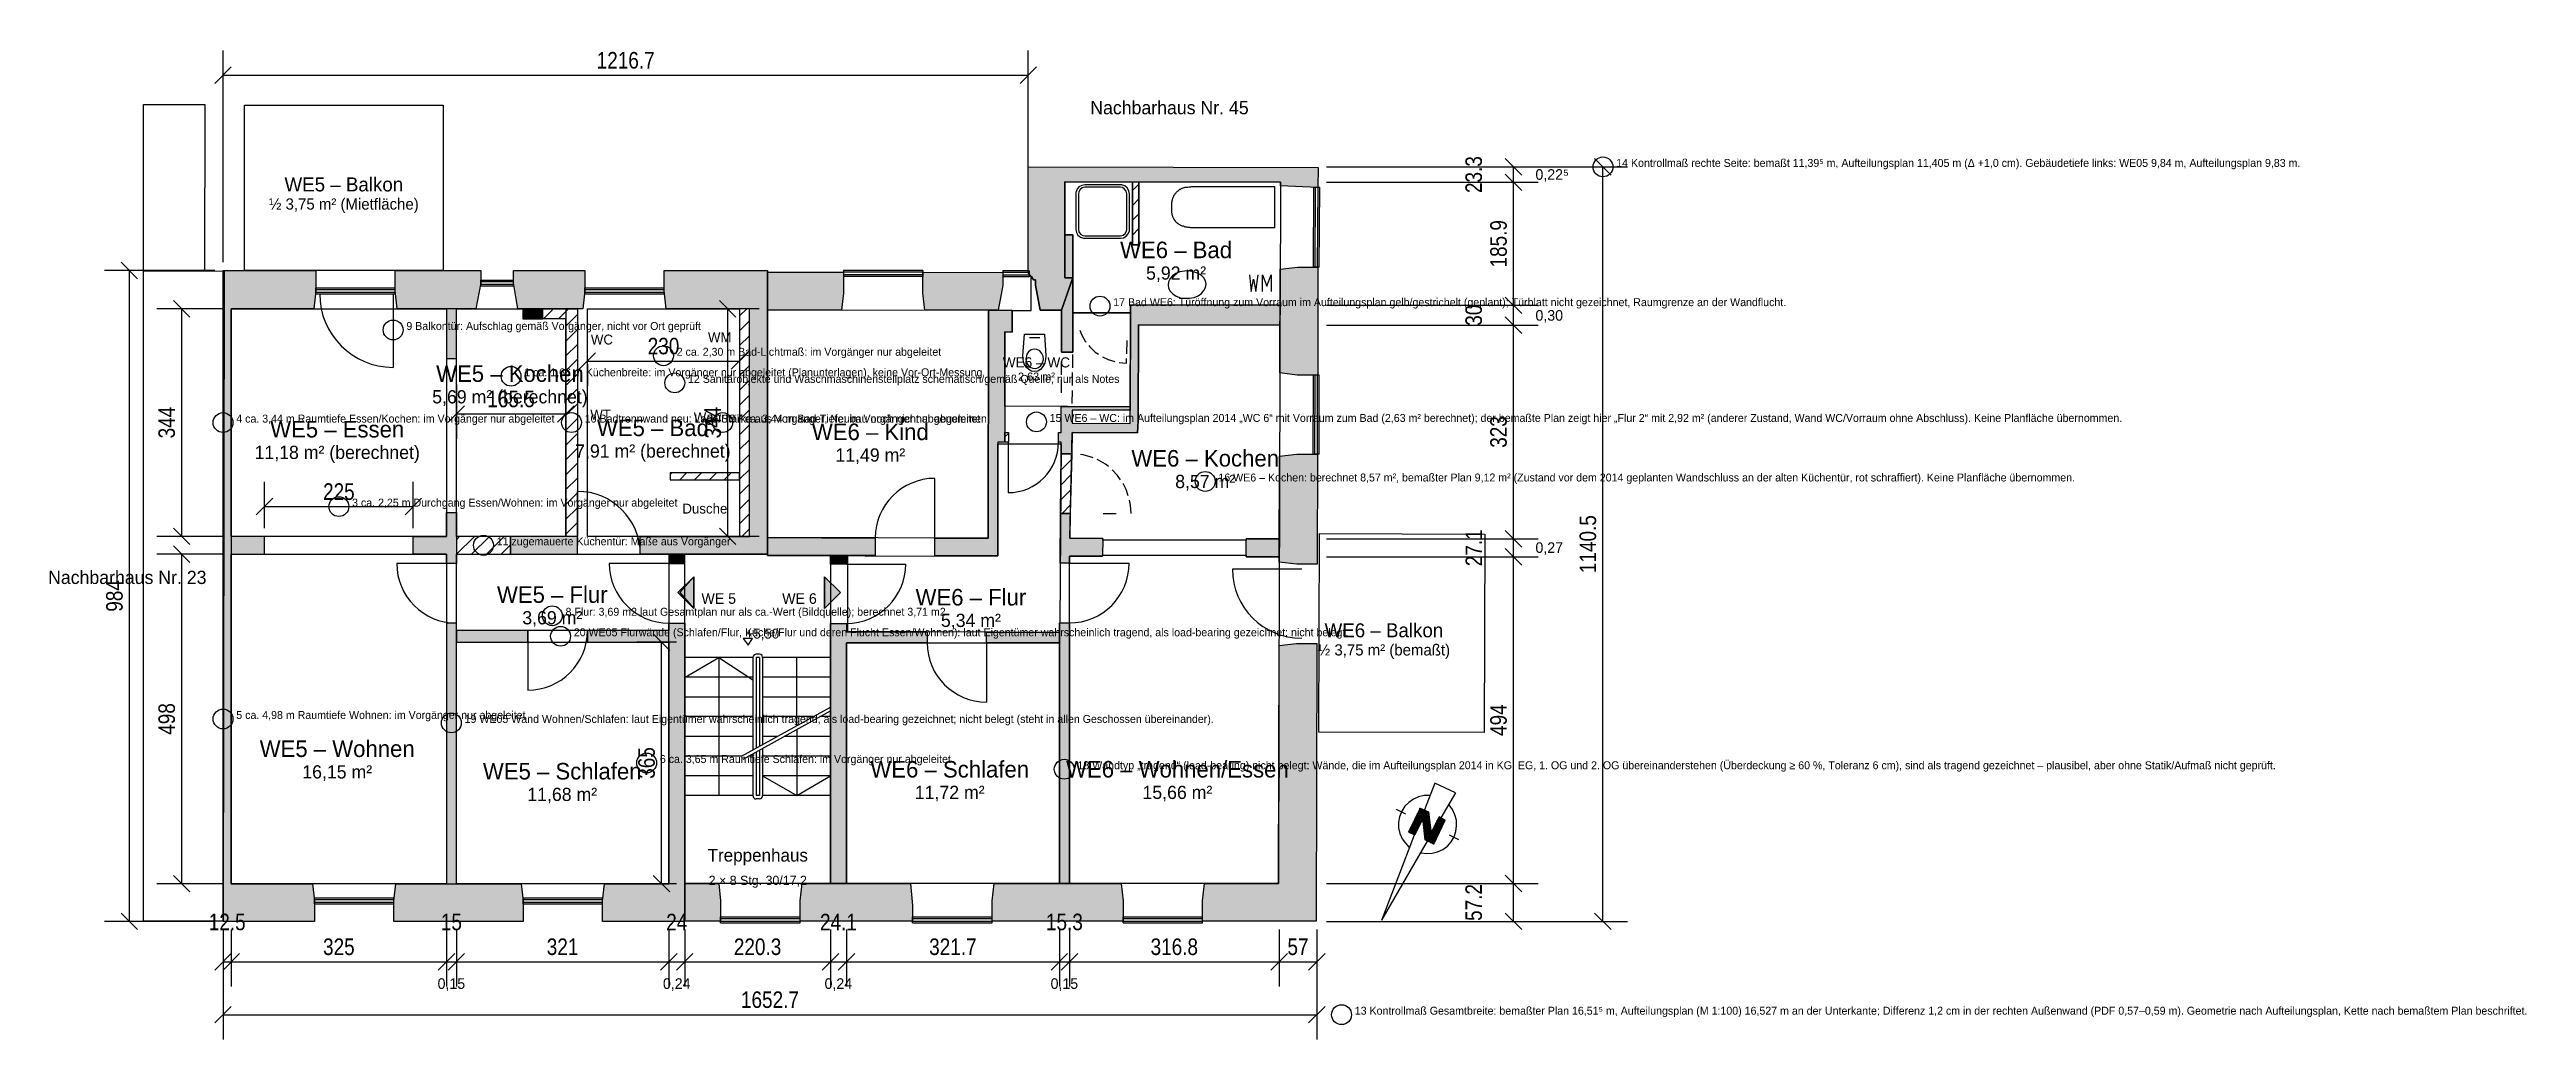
# Model space of a CAD drawing. Header units: metres. Extents: x -2.6 to 34.8, y -1.8 to 13.2.
import ezdxf
from ezdxf.enums import TextEntityAlignment as Align

# ---------------------------------------------------------------- set-up
doc = ezdxf.new("R2010")
doc.units = ezdxf.units.M
for name, color, linetype in [('A_BEMASSUNG', 5, 'Continuous'), ('A_OEFFNUNG', 1, 'Continuous'), ('A_RAUM', 3, 'Continuous'), ('A_SYMBOL', 2, 'Continuous'), ('A_TEXT', 7, 'Continuous'), ('A_TREPPE', 2, 'Continuous'), ('A_UNGEPRUEFT', 6, 'Continuous'), ('A_WAND', 8, 'Continuous'), ('A_WAND_NEU', 4, 'Continuous'), ('A_WAND_TRAGEND', 7, 'Continuous')]:
    doc.layers.add(name, color=color, linetype=linetype)
doc.styles.add('OpenSansCondensed-Light', font='OpenSansCondensed-Light.ttf')
doc.dimstyles.new('EZ_M_100_H25_CM', dxfattribs={"dimtxt": 0.25, "dimasz": 0.25, "dimexe": 0.375, "dimexo": 0.125, "dimgap": 0.1, "dimtad": 1, "dimlfac": 100, "dimzin": 12, "dimdsep": 46, "dimtxsty": 'OpenSansCondensed-Light', "dimtsz": 0.125, "dimcen": 2.5, "dimazin": 3, "dimtfac": 0.5, "dimtmove": 2, "dimatfit": 3})

msp = doc.modelspace()

# ---------------------------------------------------------------- hatches: boundary and pattern name
at = {"layer": 'A_TREPPE'}
for points in [[(7.112, 4.729), (7.112, 5.207), (6.871, 4.97)], [(7.112, 4.729), (7.112, 5.207), (6.9, 4.97)], [(9.089, 4.729), (9.089, 5.207), (9.33, 4.97)], [(9.089, 4.729), (9.089, 5.207), (9.33, 4.97)]]:
    msp.add_hatch(color=7, dxfattribs=at).paths.add_polyline_path(points)
at = {"layer": 'A_WAND'}
for points in [[(12.721, 9.728), (12.721, 10.38), (12.84, 10.38), (12.84, 9.728)], [(12.67, 9.237), (12.836, 9.716), (12.84, 9.715), (12.84, 8.602), (12.67, 8.602)], [(3.525, 8.51), (3.525, 9.26), (3.375, 9.26), (3.375, 8.51)], [(4.53, 9.11), (4.83, 9.11), (4.83, 9.26), (4.53, 9.26)], [(10.753, 5.524), (10.753, 5.795), (11.561, 5.791), (11.566, 9.237), (11.925, 9.237), (11.925, 8.907), (11.815, 8.911), (11.815, 7.243), (11.705, 7.243), (11.709, 5.524)], [(13.707, 7.527), (13.712, 9.318), (15.971, 9.313), (15.97, 9.013), (13.83, 9.017), (13.826, 7.565), (13.818, 7.387), (12.831, 7.391), (12.823, 7.07), (12.662, 7.07), (12.666, 7.243), (12.624, 7.243), (12.624, 7.391), (12.666, 7.391), (12.666, 7.781), (13.707, 7.777), (13.707, 7.726), (12.831, 7.73), (12.831, 7.531)]]:
    msp.add_hatch(color=8, dxfattribs=at).paths.add_polyline_path(points)
at = {"layer": 'A_WAND_NEU'}
h = msp.add_hatch(dxfattribs=at)
h.set_pattern_fill('ANSI31', scale=0.05)
h.paths.add_polyline_path([(13.839, 11.18), (13.839, 10.228), (13.741, 10.228), (13.741, 11.18)])
h = msp.add_hatch(dxfattribs=at)
h.set_pattern_fill('ANSI31', scale=0.05)
h.paths.add_polyline_path([(4.83, 9.26), (5.355, 9.26), (5.355, 5.82), (5.18, 5.82), (5.18, 9.11), (4.83, 9.11)])
h = msp.add_hatch(dxfattribs=at)
h.set_pattern_fill('ANSI31', scale=0.05)
h.paths.add_polyline_path([(7.955, 5.82), (7.955, 9.26), (7.805, 9.26), (7.805, 5.82)])
h = msp.add_hatch(dxfattribs=at)
h.set_pattern_fill('ANSI31', scale=0.05)
h.paths.add_polyline_path([(11.866, 7.391), (11.866, 7.243), (11.815, 7.243), (11.815, 7.391)])
h = msp.add_hatch(dxfattribs=at)
h.set_pattern_fill('ANSI31', scale=0.05)
h.paths.add_polyline_path([(6.755, 6.6755), (7.805, 6.6755), (7.805, 6.7805), (6.755, 6.7805)])
h = msp.add_hatch(dxfattribs=at)
h.set_pattern_fill('ANSI31', scale=0.05)
h.paths.add_polyline_path([(12.662, 7.07), (12.823, 7.07), (12.802, 6.168), (12.653, 6.168)])
h = msp.add_hatch(dxfattribs=at)
h.set_pattern_fill('ANSI31', scale=0.05)
h.paths.add_polyline_path([(3.525, 5.55), (4.345, 5.55), (4.345, 5.82), (3.525, 5.82)])
at = {"layer": 'A_WAND_TRAGEND'}
for points in [[(12.277, 9.618), (12.277, 9.699), (12.247, 9.699), (12.167, 9.809), (12.167, 11.405), (16.548, 11.396), (16.544, 11.091), (15.977, 11.121), (15.977, 11.172), (12.721, 11.18), (12.721, 9.728), (12.84, 9.728), (12.67, 9.237), (12.344, 9.237)], [(0, 9.84), (1.4, 9.84), (1.4, 9.53), (1.37, 9.26), (0.125, 9.26), (0.125, 0.57), (1.35, 0.57), (1.38, 0.31), (1.38, 0), (0, 0)], [(2.6, 9.84), (3.895, 9.84), (3.895, 9.65), (3.82, 9.26), (2.63, 9.26), (2.6, 9.53)], [(4.39, 9.84), (5.465, 9.84), (5.465, 9.53), (5.435, 9.26), (4.455, 9.26), (4.39, 9.65)], [(6.665, 9.84), (8.225, 9.84), (8.225, 5.55), (6.305, 5.55), (6.305, 5.82), (7.955, 5.82), (7.955, 9.26), (6.695, 9.26), (6.665, 9.53)], [(9.343, 9.241), (8.225, 9.246), (8.225, 9.815), (9.373, 9.813), (9.373, 9.495)], [(10.575, 9.813), (11.781, 9.809), (11.781, 9.618), (11.714, 9.237), (10.604, 9.237), (10.575, 9.495)], [(15.972, 9.859), (16.235, 9.889), (16.544, 9.889), (16.54, 8.259), (16.231, 8.259), (15.968, 8.293)], [(16.226, 7.061), (16.535, 7.061), (16.531, 5.402), (16.222, 5.402), (15.96, 5.431), (15.964, 7.032)], [(2.875, 5.82), (3.375, 5.82), (3.375, 6.18), (3.525, 6.18), (3.525, 5.41), (3.375, 5.41), (3.375, 5.55), (2.875, 5.55)], [(12.789, 5.414), (12.649, 5.414), (12.653, 6.168), (12.802, 6.168), (12.797, 5.791), (13.293, 5.787), (13.288, 5.52), (12.789, 5.52)], [(0.125, 5.55), (0.625, 5.55), (0.625, 5.82), (0.125, 5.82)], [(4.345, 5.55), (5.355, 5.55), (5.355, 5.82), (4.345, 5.82)], [(9.855, 5.795), (9.855, 5.529), (8.225, 5.533), (8.225, 5.801)], [(15.46, 5.783), (15.961, 5.783), (15.96, 5.512), (15.46, 5.512)], [(6.735, 5.41), (6.975, 5.41), (6.975, 5.55), (6.735, 5.55)], [(9.419, 5.402), (9.178, 5.402), (9.178, 5.529), (9.419, 5.529)], [(3.525, 0.57), (3.525, 4.51), (3.375, 4.51), (3.375, 0.57)], [(5.765, 0.57), (6.735, 0.57), (6.735, 4.51), (6.975, 4.51), (6.975, 0), (5.735, 0), (5.735, 0.31)], [(9.419, 4.377), (10.638, 4.377), (10.638, 4.212), (9.419, 4.212), (9.419, 0.572), (9.178, 0.572), (9.178, 4.504), (9.419, 4.504)], [(12.789, 0.572), (12.641, 0.572), (12.636, 4.513), (12.789, 4.513)], [(3.525, 4.2205), (4.605, 4.2205), (4.605, 4.3955), (3.525, 4.3955)], [(5.505, 4.2205), (6.735, 4.2205), (6.735, 4.3955), (5.505, 4.3955)], [(12.636, 4.212), (11.536, 4.212), (11.536, 4.373), (12.636, 4.369)], [(15.947, 0.572), (15.96, 4.17), (16.218, 4.199), (16.527, 4.199), (16.518, 0.004), (14.8, 0.004), (14.8, 0.313), (14.829, 0.572)], [(2.61, 0.57), (4.505, 0.57), (4.535, 0.31), (4.535, 0), (2.58, 0), (2.58, 0.31)], [(7.489, 0.572), (7.518, 0.313), (7.518, 0.004), (6.975, 0.004), (6.975, 0.572)], [(8.75, 0.572), (10.389, 0.572), (10.418, 0.241), (10.418, 0.004), (8.721, 0.004), (8.721, 0.313)], [(11.65, 0.572), (13.568, 0.572), (13.598, 0.313), (13.598, 0.004), (11.62, 0.004), (11.62, 0.313)]]:
    msp.add_hatch(color=7, dxfattribs=at).paths.add_polyline_path(points)

# ---------------------------------------------------------------- linework, layer by layer
at = {"layer": 'A_OEFFNUNG'}
for p, q in [((16.474, 9.88922), (16.48, 11.09221)), ((16.57, 11.09176), (16.48, 11.09221)), ((16.499, 9.8891), (16.505, 11.09208)), ((16.539, 9.8889), (16.545, 11.09189)), ((16.564, 9.88878), (16.57, 11.09176)), ((9.37304, 9.838), (9.37296, 9.748)), ((10.57496, 9.747), (9.37296, 9.748)), ((10.57498, 9.772), (9.37298, 9.773)), ((10.57502, 9.812), (9.37302, 9.813)), ((10.57504, 9.837), (9.37304, 9.838)), ((10.57504, 9.837), (10.57496, 9.747)), ((12.181, 9.835), (11.782, 9.835)), ((11.782, 9.835), (11.782, 9.745)), ((12.181, 9.81), (11.782, 9.81)), ((12.181, 9.77), (11.782, 9.77)), ((12.181, 9.745), (11.782, 9.745)), ((12.181, 9.835), (12.181, 9.745)), ((16.564, 9.88878), (16.474, 9.88922)), ((1.4, 9.575), (2.6, 9.575)), ((1.4, 9.485), (1.4, 9.575)), ((1.4, 9.55), (2.6, 9.55)), ((1.4, 9.51), (2.6, 9.51)), ((1.4, 9.485), (2.6, 9.485)), ((2.57, 9.485), (2.57, 8.375)), ((2.6, 9.485), (2.6, 9.575)), ((3.895, 9.695), (4.39, 9.695)), ((3.895, 9.605), (3.895, 9.695)), ((3.895, 9.67), (4.39, 9.67)), ((3.895, 9.63), (4.39, 9.63)), ((3.895, 9.605), (4.39, 9.605)), ((4.39, 9.605), (4.39, 9.695)), ((5.465, 9.575), (6.665, 9.575)), ((5.465, 9.485), (5.465, 9.575)), ((5.465, 9.55), (6.665, 9.55)), ((5.465, 9.51), (6.665, 9.51)), ((5.465, 9.485), (6.665, 9.485)), ((6.665, 9.485), (6.665, 9.575)), ((16.471, 7.06111), (16.474, 8.25911)), ((16.564, 8.25888), (16.474, 8.25911)), ((16.496, 7.06105), (16.499, 8.25905)), ((16.536, 7.06095), (16.539, 8.25895)), ((16.561, 7.06089), (16.564, 8.25888)), ((11.862, 7.243), (11.862, 6.481)), ((16.561, 7.06089), (16.471, 7.06111)), ((5.355, 5.55), (5.355, 6.5)), ((10.757, 5.795), (10.757, 6.697)), ((3.525, 5.41), (2.625, 5.41)), ((6.735, 5.41), (5.835, 5.41)), ((9.419, 5.402), (10.316, 5.402)), ((12.789, 5.414), (13.691, 5.414)), ((16.298, 5.325), (15.252, 5.325)), ((4.605, 4.395), (4.605, 3.495)), ((11.536, 4.212), (11.536, 3.315)), ((1.38, 0.355), (2.58, 0.355)), ((1.38, 0.265), (1.38, 0.355)), ((1.38, 0.33), (2.58, 0.33)), ((1.38, 0.29), (2.58, 0.29)), ((1.38, 0.265), (2.58, 0.265)), ((2.58, 0.265), (2.58, 0.355)), ((4.535, 0.355), (5.735, 0.355)), ((4.535, 0.265), (4.535, 0.355)), ((4.535, 0.33), (5.735, 0.33)), ((4.535, 0.29), (5.735, 0.29)), ((4.535, 0.265), (5.735, 0.265)), ((5.735, 0.265), (5.735, 0.355)), ((7.518, 0.068), (8.72, 0.068)), ((7.518, -0.022), (7.518, 0.068)), ((7.518, 0.043), (8.72, 0.043)), ((7.518, 0.003), (8.72, 0.003)), ((8.72, -0.022), (8.72, 0.068)), ((10.418, 0.068), (11.62, 0.068)), ((10.418, -0.022), (10.418, 0.068)), ((10.418, 0.043), (11.62, 0.043)), ((10.418, 0.003), (11.62, 0.003)), ((11.62, -0.022), (11.62, 0.068)), ((13.598, 0.068), (14.8, 0.068)), ((13.598, -0.022), (13.598, 0.068)), ((13.598, 0.043), (14.8, 0.043)), ((13.598, 0.003), (14.8, 0.003)), ((14.8, -0.022), (14.8, 0.068)), ((7.518, -0.022), (8.72, -0.022)), ((10.418, -0.022), (11.62, -0.022)), ((13.598, -0.022), (14.8, -0.022))]:
    msp.add_line(p, q, dxfattribs=at)
for centre, radius, start, end in [((2.57, 9.485), 1.11, 180, -90), ((11.862, 7.243), 0.762, -90, 0), ((5.355, 5.55), 0.95, 0, 90), ((10.757, 5.795), 0.902, 90, 180), ((3.525, 5.41), 0.9, 180, -90), ((6.735, 5.41), 0.9, 180, -90), ((9.419, 5.402), 0.897, -90, 0), ((12.789, 5.414), 0.902, -90, 0), ((16.298, 5.325), 1.046, 180, -90), ((4.605, 4.395), 0.9, -90, 0), ((11.536, 4.212), 0.897, 180, -90)]:
    msp.add_arc(centre, radius, start, end, dxfattribs=at)
at = {"layer": 'A_RAUM'}
for points in [[(0.325, 12.34), (3.325, 12.34), (3.325, 9.84), (0.325, 9.84)], [(12.84, 9.715), (12.836, 9.716), (12.84, 9.728), (12.84, 10.38), (12.721, 10.38), (12.721, 11.18), (13.741, 11.178), (13.741, 10.228), (13.839, 10.228), (13.839, 11.177), (15.977, 11.172), (15.971, 9.313), (13.712, 9.318), (13.712, 9.2), (12.84, 9.2)], [(12.344, 9.237), (12.67, 9.237), (12.67, 8.602), (12.84, 8.602), (12.84, 9.2), (13.712, 9.2), (13.708, 7.777), (11.815, 7.786), (11.815, 8.911), (11.925, 8.907), (11.925, 9.235), (12.208, 9.235), (12.209, 9.751), (12.247, 9.699), (12.277, 9.699), (12.277, 9.618)], [(0.125, 9.26), (3.375, 9.26), (3.375, 5.82), (0.125, 5.82)], [(3.525, 9.26), (5.18, 9.26), (5.18, 5.82), (3.525, 5.82)], [(5.505, 9.26), (7.805, 9.26), (7.805, 5.82), (5.505, 5.82)], [(8.225, 9.246), (11.566, 9.237), (11.561, 5.791), (8.225, 5.801)], [(12.797, 5.791), (12.831, 7.391), (13.818, 7.387), (13.826, 7.565), (13.83, 9.017), (15.97, 9.013), (15.961, 5.783), (15.46, 5.783), (15.46, 5.765), (13.292, 5.765), (13.293, 5.787)], [(10.636, 4.378), (9.441, 4.377), (9.441, 5.53), (9.703, 5.529), (9.703, 5.522), (11.709, 5.524), (11.705, 7.221), (12.666, 7.221), (12.642, 4.513), (12.636, 4.513), (12.637, 4.369)], [(19.063, 5.855), (19.054, 2.853), (16.557, 2.86), (16.565, 5.862)], [(0.125, 5.55), (3.375, 5.55), (3.375, 0.57), (0.125, 0.57)], [(3.525, 5.55), (6.735, 5.55), (6.735, 4.395), (3.525, 4.395)], [(6.975, 0.572), (6.975, 5.55), (8.225, 5.55), (8.225, 5.533), (9.176, 5.53), (9.178, 0.572)], [(12.789, 0.572), (12.789, 5.52), (13.288, 5.52), (13.289, 5.535), (15.46, 5.535), (15.46, 5.512), (15.96, 5.512), (15.947, 0.572)], [(3.525, 4.22), (6.735, 4.22), (6.735, 0.57), (3.525, 0.57)], [(12.641, 0.572), (9.419, 0.572), (9.419, 4.212), (12.637, 4.212)]]:
    msp.add_lwpolyline(points, close=True, dxfattribs=at)
at = {"layer": 'A_SYMBOL'}
for p, q in [((-1.2, 9.835), (-1.2, 12.349)), ((-1.2, 12.349), (-0.275, 12.349)), ((-0.275, 12.349), (-0.279, 9.834)), ((12.903, 11.066), (12.886, 11.019)), ((12.886, 11.019), (12.886, 10.998)), ((12.886, 10.998), (12.886, 10.461)), ((12.933, 11.104), (12.903, 11.066)), ((12.929, 11.028), (12.924, 10.998)), ((12.924, 10.998), (12.924, 10.461)), ((12.95, 11.062), (12.929, 11.028)), ((12.975, 11.125), (12.933, 11.104)), ((12.979, 11.087), (12.95, 11.062)), ((13.022, 11.134), (12.975, 11.125)), ((13.022, 11.096), (12.979, 11.087)), ((13.559, 11.134), (13.022, 11.134)), ((13.559, 11.096), (13.022, 11.096)), ((13.581, 11.134), (13.559, 11.134)), ((13.589, 11.091), (13.559, 11.096)), ((13.627, 11.117), (13.581, 11.134)), ((13.623, 11.07), (13.589, 11.091)), ((13.648, 11.04), (13.623, 11.07)), ((13.661, 11.087), (13.627, 11.117)), ((13.657, 10.998), (13.648, 11.04)), ((13.657, 10.461), (13.657, 10.998)), ((13.686, 11.045), (13.661, 11.087)), ((13.695, 10.998), (13.686, 11.045)), ((13.695, 10.461), (13.695, 10.998)), ((14.338, 10.867), (14.342, 10.88)), ((14.338, 10.858), (14.338, 10.867)), ((14.338, 10.85), (14.338, 10.858)), ((14.342, 10.901), (14.347, 10.909)), ((14.342, 10.892), (14.342, 10.901)), ((14.342, 10.884), (14.342, 10.892)), ((14.342, 10.88), (14.342, 10.884)), ((14.347, 10.918), (14.351, 10.926)), ((14.347, 10.909), (14.347, 10.918)), ((14.351, 10.935), (14.355, 10.943)), ((14.351, 10.926), (14.351, 10.935)), ((14.355, 10.943), (14.36, 10.952)), ((14.36, 10.952), (14.364, 10.964)), ((14.364, 10.964), (14.368, 10.973)), ((14.368, 10.973), (14.376, 10.981)), ((14.376, 10.981), (14.381, 10.99)), ((14.381, 10.99), (14.385, 10.998)), ((14.385, 10.998), (14.393, 11.007)), ((14.393, 11.007), (14.402, 11.015)), ((14.402, 11.015), (14.406, 11.024)), ((14.406, 11.024), (14.415, 11.032)), ((14.415, 11.032), (14.423, 11.04)), ((14.423, 11.04), (14.431, 11.045)), ((14.431, 11.045), (14.44, 11.053)), ((14.44, 11.053), (14.448, 11.057)), ((14.448, 11.057), (14.457, 11.066)), ((14.457, 11.066), (14.465, 11.07)), ((14.465, 11.07), (14.474, 11.074)), ((14.474, 11.074), (14.482, 11.079)), ((14.482, 11.079), (14.491, 11.083)), ((14.491, 11.083), (14.499, 11.083)), ((14.499, 11.083), (14.508, 11.087)), ((14.508, 11.087), (14.52, 11.091)), ((14.52, 11.091), (14.529, 11.091)), ((14.529, 11.091), (14.537, 11.096)), ((14.537, 11.096), (14.546, 11.096)), ((14.546, 11.096), (14.554, 11.1)), ((14.554, 11.1), (14.567, 11.1)), ((14.567, 11.1), (14.58, 11.1)), ((14.58, 11.1), (14.597, 11.104)), ((14.597, 11.104), (14.609, 11.104)), ((14.609, 11.104), (14.622, 11.104)), ((14.622, 11.104), (14.639, 11.108)), ((14.639, 11.108), (15.888, 11.108)), ((15.888, 11.108), (15.888, 10.486)), ((14.338, 10.842), (14.338, 10.85)), ((14.338, 10.829), (14.338, 10.842)), ((14.338, 10.82), (14.338, 10.829)), ((14.338, 10.77), (14.338, 10.82)), ((14.338, 10.761), (14.338, 10.77)), ((14.338, 10.748), (14.338, 10.761)), ((14.338, 10.74), (14.338, 10.748)), ((14.338, 10.732), (14.338, 10.74)), ((14.338, 10.719), (14.338, 10.732)), ((14.338, 10.71), (14.338, 10.719)), ((14.342, 10.702), (14.338, 10.71)), ((14.342, 10.693), (14.342, 10.702)), ((14.342, 10.685), (14.342, 10.693)), ((14.342, 10.681), (14.342, 10.685)), ((14.347, 10.672), (14.342, 10.681)), ((14.347, 10.664), (14.347, 10.672)), ((14.351, 10.655), (14.347, 10.664)), ((14.351, 10.651), (14.351, 10.655)), ((14.355, 10.638), (14.351, 10.651)), ((14.36, 10.63), (14.355, 10.638)), ((14.364, 10.621), (14.36, 10.63)), ((14.368, 10.613), (14.364, 10.621)), ((14.376, 10.604), (14.368, 10.613)), ((14.381, 10.596), (14.376, 10.604)), ((14.389, 10.588), (14.381, 10.596)), ((14.393, 10.579), (14.389, 10.588)), ((14.402, 10.571), (14.393, 10.579)), ((14.406, 10.566), (14.402, 10.571)), ((14.415, 10.558), (14.406, 10.566)), ((14.423, 10.55), (14.415, 10.558)), ((14.431, 10.545), (14.423, 10.55)), ((14.44, 10.537), (14.431, 10.545)), ((14.448, 10.533), (14.44, 10.537)), ((14.457, 10.528), (14.448, 10.533)), ((14.465, 10.524), (14.457, 10.528)), ((14.474, 10.52), (14.465, 10.524)), ((14.482, 10.516), (14.474, 10.52)), ((14.491, 10.511), (14.482, 10.516)), ((14.499, 10.507), (14.491, 10.511)), ((14.512, 10.507), (14.499, 10.507)), ((14.52, 10.503), (14.512, 10.507)), ((14.529, 10.499), (14.52, 10.503)), ((14.537, 10.499), (14.529, 10.499)), ((14.546, 10.494), (14.537, 10.499)), ((14.554, 10.494), (14.546, 10.494)), ((14.567, 10.494), (14.554, 10.494)), ((14.584, 10.49), (14.567, 10.494)), ((14.597, 10.49), (14.584, 10.49)), ((14.609, 10.49), (14.597, 10.49)), ((14.622, 10.486), (14.609, 10.49)), ((14.639, 10.486), (14.622, 10.486)), ((15.888, 10.486), (14.639, 10.486)), ((12.886, 10.461), (12.895, 10.414)), ((12.895, 10.414), (12.916, 10.372)), ((12.916, 10.372), (12.954, 10.342)), ((12.924, 10.461), (12.933, 10.422)), ((12.933, 10.422), (12.958, 10.389)), ((12.954, 10.342), (13.001, 10.325)), ((12.958, 10.389), (12.992, 10.367)), ((12.992, 10.367), (13.022, 10.363)), ((13.001, 10.325), (13.022, 10.325)), ((13.022, 10.363), (13.559, 10.363)), ((13.022, 10.325), (13.559, 10.325)), ((13.559, 10.363), (13.598, 10.372)), ((13.559, 10.325), (13.606, 10.334)), ((13.598, 10.372), (13.631, 10.397)), ((13.606, 10.334), (13.648, 10.359)), ((13.631, 10.397), (13.652, 10.431)), ((13.648, 10.359), (13.678, 10.393)), ((13.652, 10.431), (13.657, 10.461)), ((13.678, 10.393), (13.695, 10.439)), ((13.695, 10.439), (13.695, 10.461)), ((-0.279, 9.834), (-1.2, 9.835)), ((-1.2, 0.003), (-1.2, 9.833)), ((-1.2, 9.833), (0.017, 9.83)), ((0.017, 9.83), (0, 0.004)), ((14.347, 9.758), (14.309, 9.716)), ((14.398, 9.792), (14.347, 9.758)), ((14.457, 9.817), (14.398, 9.792)), ((14.525, 9.83), (14.457, 9.817)), ((14.592, 9.834), (14.525, 9.83)), ((14.66, 9.821), (14.592, 9.834)), ((14.723, 9.8), (14.66, 9.821)), ((14.779, 9.766), (14.723, 9.8)), ((14.817, 9.728), (14.779, 9.766)), ((15.507, 9.771), (15.536, 9.521)), ((15.604, 9.521), (15.638, 9.771)), ((15.706, 9.521), (15.706, 9.771)), ((15.706, 9.771), (15.773, 9.601)), ((15.773, 9.601), (15.837, 9.771)), ((15.837, 9.771), (15.837, 9.521)), ((14.283, 9.669), (14.279, 9.622)), ((14.279, 9.622), (14.287, 9.572)), ((14.309, 9.716), (14.283, 9.669)), ((14.287, 9.572), (14.313, 9.525)), ((14.313, 9.525), (14.351, 9.487)), ((14.351, 9.487), (14.402, 9.453)), ((14.402, 9.453), (14.465, 9.428)), ((14.465, 9.428), (14.533, 9.419)), ((14.533, 9.419), (14.605, 9.419)), ((14.605, 9.419), (14.673, 9.432)), ((14.673, 9.432), (14.732, 9.457)), ((14.732, 9.457), (14.783, 9.491)), ((14.783, 9.491), (14.821, 9.534)), ((14.842, 9.682), (14.817, 9.728)), ((14.821, 9.534), (14.846, 9.58)), ((14.855, 9.631), (14.842, 9.682)), ((14.846, 9.58), (14.855, 9.631)), ((15.536, 9.521), (15.57, 9.707)), ((15.57, 9.707), (15.604, 9.521)), ((12.086, 8.551), (12.112, 8.877)), ((12.112, 8.877), (12.412, 8.877)), ((12.171, 8.611), (12.145, 8.572)), ((12.209, 8.64), (12.171, 8.611)), ((12.184, 8.826), (12.26, 8.826)), ((12.255, 8.649), (12.209, 8.64)), ((12.298, 8.645), (12.255, 8.649)), ((12.26, 8.826), (12.34, 8.826)), ((12.34, 8.623), (12.298, 8.645)), ((12.37, 8.585), (12.34, 8.623)), ((12.412, 8.877), (12.433, 8.551)), ((12.945, 8.937), (12.971, 8.869)), ((12.971, 8.869), (13.026, 8.771)), ((13.026, 8.771), (13.039, 8.759)), ((13.081, 8.704), (13.098, 8.683)), ((13.098, 8.683), (13.178, 8.606)), ((13.657, 8.78), (13.652, 8.581)), ((12.09, 8.488), (12.086, 8.551)), ((12.107, 8.429), (12.09, 8.488)), ((12.137, 8.378), (12.107, 8.429)), ((12.133, 8.526), (12.129, 8.505)), ((12.129, 8.505), (12.137, 8.454)), ((12.145, 8.572), (12.133, 8.526)), ((12.137, 8.454), (12.158, 8.412)), ((12.175, 8.34), (12.137, 8.378)), ((12.158, 8.412), (12.192, 8.378)), ((12.217, 8.319), (12.175, 8.34)), ((12.192, 8.378), (12.234, 8.361)), ((12.264, 8.31), (12.217, 8.319)), ((12.234, 8.361), (12.281, 8.357)), ((12.31, 8.319), (12.264, 8.31)), ((12.281, 8.357), (12.323, 8.373)), ((12.353, 8.344), (12.31, 8.319)), ((12.323, 8.373), (12.357, 8.403)), ((12.387, 8.386), (12.353, 8.344)), ((12.357, 8.403), (12.383, 8.445)), ((12.391, 8.543), (12.37, 8.585)), ((12.383, 8.445), (12.395, 8.492)), ((12.416, 8.437), (12.387, 8.386)), ((12.395, 8.492), (12.391, 8.543)), ((12.429, 8.496), (12.416, 8.437)), ((12.433, 8.551), (12.429, 8.496)), ((12.67, 8.264), (12.67, 8.462)), ((12.835, 8.098), (12.835, 8.297)), ((12.84, 8.369), (12.84, 8.568)), ((13.178, 8.606), (13.229, 8.572)), ((13.288, 8.534), (13.373, 8.492)), ((13.373, 8.492), (13.475, 8.462)), ((13.542, 8.45), (13.593, 8.441)), ((13.593, 8.441), (13.652, 8.437)), ((13.652, 8.437), (13.652, 8.509)), ((12.67, 7.992), (12.67, 8.191)), ((12.831, 7.827), (12.835, 8.026)), ((12.996, 7.053), (12.954, 7.057)), ((13.119, 7.019), (12.996, 7.053)), ((13.145, 7.006), (13.119, 7.019)), ((13.229, 6.972), (13.208, 6.981)), ((13.335, 6.909), (13.229, 6.972)), ((13.377, 6.875), (13.335, 6.909)), ((13.517, 6.739), (13.432, 6.828)), ((13.559, 6.676), (13.517, 6.739)), ((13.644, 6.528), (13.598, 6.617)), ((13.678, 6.435), (13.644, 6.528)), ((13.712, 6.291), (13.695, 6.367)), ((13.297, 6.168), (13.496, 6.168)), ((13.72, 6.168), (13.712, 6.291)), ((18.064, 1.884), (17.987, 1.85)), ((18.148, 1.901), (18.064, 1.884)), ((18.237, 1.905), (18.148, 1.901)), ((18.309, 2.091), (18.152, 1.685)), ((18.622, 1.943), (18.309, 2.091)), ((18.622, 1.943), (18.402, 1.566)), ((17.873, 1.621), (17.729, 1.689)), ((17.776, 1.583), (17.759, 1.499)), ((17.759, 1.499), (17.763, 1.414)), ((17.81, 1.664), (17.776, 1.583)), ((17.856, 1.74), (17.81, 1.664)), ((17.916, 1.799), (17.856, 1.74)), ((18.089, 1.714), (17.911, 1.35)), ((17.987, 1.85), (17.916, 1.799)), ((17.987, 1.317), (17.987, 1.507)), ((17.992, 1.516), (18.106, 1.516)), ((18, 1.532), (18.119, 1.532)), ((18.009, 1.554), (18.229, 1.554)), ((18.127, 1.554), (18.009, 1.308)), ((18.009, 1.308), (18.009, 1.549)), ((18.021, 1.575), (18.224, 1.575)), ((18.026, 1.346), (18.026, 1.592)), ((18.03, 1.596), (18.22, 1.596)), ((18.038, 1.613), (18.22, 1.613)), ((18.047, 1.634), (18.216, 1.634)), ((18.047, 1.389), (18.047, 1.63)), ((18.059, 1.655), (18.216, 1.655)), ((18.068, 1.676), (18.174, 1.676)), ((18.068, 1.431), (18.068, 1.672)), ((18.076, 1.693), (18.131, 1.693)), ((18.085, 1.714), (18.093, 1.714)), ((18.085, 1.473), (18.085, 1.714)), ((18.089, 1.714), (18.216, 1.655)), ((18.106, 1.516), (18.106, 1.706)), ((18.127, 1.545), (18.127, 1.698)), ((18.165, 1.232), (18.127, 1.554)), ((18.127, 1.532), (18.229, 1.532)), ((18.131, 1.516), (18.233, 1.516)), ((18.148, 1.384), (18.148, 1.689)), ((18.165, 1.232), (18.165, 1.676)), ((18.186, 1.219), (18.186, 1.668)), ((18.208, 1.211), (18.208, 1.659)), ((18.216, 1.655), (18.254, 1.333)), ((18.229, 1.202), (18.229, 1.558)), ((18.254, 1.333), (18.373, 1.579)), ((18.292, 1.168), (18.466, 1.532)), ((18.339, 1.516), (18.457, 1.516)), ((18.347, 1.283), (18.347, 1.528)), ((18.352, 1.532), (18.466, 1.532)), ((18.36, 1.554), (18.424, 1.554)), ((18.368, 1.575), (18.385, 1.575)), ((18.368, 1.325), (18.368, 1.571)), ((18.466, 1.532), (18.373, 1.579)), ((18.385, 1.367), (18.385, 1.575)), ((18.407, 1.41), (18.407, 1.562)), ((18.428, 1.452), (18.428, 1.554)), ((18.449, 1.494), (18.449, 1.545)), ((18.525, 1.761), (18.521, 1.765)), ((18.576, 1.693), (18.525, 1.761)), ((18.614, 1.613), (18.576, 1.693)), ((18.635, 1.532), (18.614, 1.613)), ((18.639, 1.444), (18.635, 1.532)), ((17.509, 0.021), (18.004, 1.308)), ((17.509, 0.021), (18.199, 1.215)), ((17.763, 1.414), (17.78, 1.329)), ((17.78, 1.329), (17.814, 1.249)), ((17.814, 1.249), (17.865, 1.181)), ((17.865, 1.181), (17.924, 1.118)), ((17.911, 1.35), (18.009, 1.308)), ((17.916, 1.355), (18.03, 1.355)), ((17.924, 1.376), (18.038, 1.376)), ((17.928, 1.346), (17.928, 1.38)), ((17.932, 1.393), (18.051, 1.393)), ((17.941, 1.414), (18.059, 1.414)), ((17.945, 1.338), (17.945, 1.422)), ((17.949, 1.333), (18.021, 1.333)), ((17.954, 1.435), (18.068, 1.435)), ((17.962, 1.456), (18.076, 1.456)), ((17.966, 1.325), (17.966, 1.465)), ((17.971, 1.473), (18.089, 1.473)), ((17.983, 1.494), (18.098, 1.494)), ((17.992, 1.317), (18.013, 1.317)), ((18.131, 1.494), (18.233, 1.494)), ((18.136, 1.473), (18.237, 1.473)), ((18.14, 1.456), (18.241, 1.456)), ((18.14, 1.435), (18.241, 1.435)), ((18.144, 1.414), (18.246, 1.414)), ((18.144, 1.393), (18.246, 1.393)), ((18.148, 1.376), (18.25, 1.376)), ((18.152, 1.355), (18.254, 1.355)), ((18.152, 1.333), (18.373, 1.333)), ((18.157, 1.317), (18.36, 1.317)), ((18.157, 1.295), (18.352, 1.295)), ((18.161, 1.274), (18.343, 1.274)), ((18.165, 1.253), (18.335, 1.253)), ((18.165, 1.236), (18.322, 1.236)), ((18.292, 1.168), (18.165, 1.232)), ((18.199, 1.215), (18.313, 1.215)), ((18.241, 1.194), (18.305, 1.194)), ((18.246, 1.194), (18.246, 1.401)), ((18.263, 1.355), (18.381, 1.355)), ((18.267, 1.181), (18.267, 1.359)), ((18.275, 1.376), (18.39, 1.376)), ((18.284, 1.393), (18.398, 1.393)), ((18.284, 1.173), (18.292, 1.173)), ((18.288, 1.173), (18.288, 1.401)), ((18.292, 1.414), (18.411, 1.414)), ((18.301, 1.435), (18.419, 1.435)), ((18.305, 1.202), (18.305, 1.444)), ((18.313, 1.456), (18.428, 1.456)), ((18.322, 1.473), (18.436, 1.473)), ((18.326, 1.24), (18.326, 1.486)), ((18.33, 1.494), (18.449, 1.494)), ((18.428, 1.088), (18.5, 1.139)), ((18.5, 1.139), (18.555, 1.202)), ((18.525, 1.308), (18.669, 1.24)), ((18.555, 1.202), (18.601, 1.278)), ((18.601, 1.278), (18.627, 1.359)), ((18.627, 1.359), (18.639, 1.444)), ((17.924, 1.118), (17.932, 1.113)), ((18.098, 1.037), (18.182, 1.024)), ((18.182, 1.024), (18.267, 1.029)), ((18.267, 1.029), (18.352, 1.05)), ((18.352, 1.05), (18.428, 1.088)), ((0, 0.004), (-1.2, 0.003))]:
    msp.add_line(p, q, dxfattribs=at)
at = {"layer": 'A_TREPPE'}
for p, q in [((6.871, 4.97), (7.112, 5.207)), ((7.112, 4.729), (6.871, 4.97)), ((6.9, 4.97), (7.112, 5.207)), ((7.112, 5.207), (7.112, 4.729)), ((7.112, 5.207), (7.112, 4.729)), ((9.33, 4.97), (9.089, 5.207)), ((9.089, 5.207), (9.089, 4.729)), ((9.33, 4.97), (9.089, 5.207)), ((9.089, 5.207), (9.089, 4.729)), ((9.089, 4.729), (9.33, 4.97)), ((8.001, 4.276), (7.861, 4.276)), ((7.861, 4.276), (7.933, 4.174)), ((7.933, 4.174), (8.001, 4.276)), ((8.005, 3.988), (6.981, 3.988)), ((6.981, 3.692), (7.493, 3.988)), ((7.493, 3.988), (8.005, 3.649)), ((7.493, 3.988), (7.493, 1.901)), ((8.009, 4.009), (8.005, 3.988)), ((8.005, 3.988), (8.005, 2.591)), ((8.026, 4.03), (8.009, 4.009)), ((8.056, 4.039), (8.026, 4.03)), ((8.107, 4.039), (8.056, 4.039)), ((8.107, 3.988), (8.056, 3.988)), ((8.056, 3.988), (8.056, 2.62)), ((8.124, 4.034), (8.107, 4.039)), ((8.107, 3.988), (8.107, 2.646)), ((8.145, 4.017), (8.124, 4.034)), ((8.153, 3.988), (8.145, 4.017)), ((8.153, 3.988), (8.153, 2.675)), ((9.178, 3.988), (8.153, 3.988)), ((9.178, 3.988), (8.153, 3.988)), ((8.67, 2.959), (8.67, 3.988)), ((8.005, 3.692), (6.981, 3.692)), ((8.005, 3.391), (6.981, 3.391)), ((9.178, 3.692), (8.153, 3.692)), ((9.178, 3.391), (8.153, 3.391)), ((8.005, 3.095), (6.981, 3.095)), ((7.832, 2.498), (9.178, 3.239)), ((7.857, 2.451), (9.178, 3.183)), ((8.915, 3.095), (8.153, 3.095)), ((9.178, 3.095), (9.017, 3.095)), ((8.005, 2.794), (6.981, 2.794)), ((8.373, 2.794), (8.153, 2.794)), ((9.178, 2.794), (8.479, 2.794)), ((8.67, 2.904), (8.67, 1.901)), ((7.836, 2.498), (6.981, 2.498)), ((8.005, 2.498), (7.938, 2.498)), ((8.005, 2.536), (8.005, 1.901)), ((8.056, 2.561), (8.056, 1.901)), ((8.107, 2.591), (8.107, 1.901)), ((8.153, 2.616), (8.153, 1.901)), ((9.178, 2.498), (8.153, 2.498)), ((8.005, 2.201), (6.981, 2.201)), ((8.005, 1.901), (6.981, 1.901)), ((8.005, 1.901), (8.014, 1.875)), ((8.014, 1.875), (8.035, 1.854)), ((8.107, 1.901), (8.056, 1.901)), ((8.132, 1.858), (8.149, 1.884)), ((8.149, 1.884), (8.153, 1.901)), ((8.153, 2.201), (8.67, 1.901)), ((9.178, 2.201), (8.153, 2.201)), ((9.178, 1.901), (8.153, 1.901)), ((8.67, 1.901), (9.178, 2.201)), ((8.035, 1.854), (8.056, 1.854)), ((8.107, 1.854), (8.056, 1.854)), ((8.107, 1.854), (8.132, 1.858))]:
    msp.add_line(p, q, dxfattribs=at)
for points in [[(7.112, 4.729), (7.112, 5.207), (6.871, 4.97)], [(7.112, 4.729), (7.112, 5.207), (6.9, 4.97)], [(9.089, 4.729), (9.089, 5.207), (9.33, 4.97)], [(9.089, 4.729), (9.089, 5.207), (9.33, 4.97)]]:
    msp.add_lwpolyline(points, close=True, dxfattribs=at)
at = {"layer": 'A_UNGEPRUEFT'}
for centre in [(20.85, 11.405), (13.25, 9.3), (2.57, 8.94), (6.655, 8.55), (4.352, 8.24), (6.825, 8.14), (0, 7.54), (5.265, 7.54), (7.55, 7.54), (12.29, 7.55), (14.84, 6.65), (1.75, 6.27), (3.935, 5.685), (4.975, 4.62), (5.1, 4.31), (0, 3.06), (3.45, 3), (6.4, 2.395), (12.71, 2.3), (16.9, -1.41)]:
    msp.add_circle(centre, 0.15, dxfattribs=at)
at = {"layer": 'A_WAND'}
for points in [[(12.721, 9.728), (12.721, 10.38), (12.84, 10.38), (12.84, 9.728)], [(12.67, 9.237), (12.836, 9.716), (12.84, 9.715), (12.84, 8.602), (12.67, 8.602)], [(3.525, 8.51), (3.525, 9.26), (3.375, 9.26), (3.375, 8.51)], [(4.53, 9.11), (4.83, 9.11), (4.83, 9.26), (4.53, 9.26)], [(10.753, 5.524), (10.753, 5.795), (11.561, 5.791), (11.566, 9.237), (11.925, 9.237), (11.925, 8.907), (11.815, 8.911), (11.815, 7.243), (11.705, 7.243), (11.709, 5.524)], [(13.707, 7.527), (13.712, 9.318), (15.971, 9.313), (15.97, 9.013), (13.83, 9.017), (13.826, 7.565), (13.818, 7.387), (12.831, 7.391), (12.823, 7.07), (12.662, 7.07), (12.666, 7.243), (12.624, 7.243), (12.624, 7.391), (12.666, 7.391), (12.666, 7.781), (13.707, 7.777), (13.707, 7.726), (12.831, 7.73), (12.831, 7.531)]]:
    msp.add_lwpolyline(points, close=True, dxfattribs=at)
at = {"layer": 'A_WAND_NEU'}
for points in [[(13.839, 11.18), (13.839, 10.228), (13.741, 10.228), (13.741, 11.18)], [(4.83, 9.26), (5.355, 9.26), (5.355, 5.82), (5.18, 5.82), (5.18, 9.11), (4.83, 9.11)], [(7.955, 5.82), (7.955, 9.26), (7.805, 9.26), (7.805, 5.82)], [(11.866, 7.391), (11.866, 7.243), (11.815, 7.243), (11.815, 7.391)], [(6.755, 6.6755), (7.805, 6.6755), (7.805, 6.7805), (6.755, 6.7805)], [(12.662, 7.07), (12.823, 7.07), (12.802, 6.168), (12.653, 6.168)], [(3.525, 5.55), (4.345, 5.55), (4.345, 5.82), (3.525, 5.82)]]:
    msp.add_lwpolyline(points, close=True, dxfattribs=at)
at = {"layer": 'A_WAND_TRAGEND'}
for points in [[(12.277, 9.618), (12.277, 9.699), (12.247, 9.699), (12.167, 9.809), (12.167, 11.405), (16.548, 11.396), (16.544, 11.091), (15.977, 11.121), (15.977, 11.172), (12.721, 11.18), (12.721, 9.728), (12.84, 9.728), (12.67, 9.237), (12.344, 9.237)], [(0, 9.84), (1.4, 9.84), (1.4, 9.53), (1.37, 9.26), (0.125, 9.26), (0.125, 0.57), (1.35, 0.57), (1.38, 0.31), (1.38, 0), (0, 0)], [(2.6, 9.84), (3.895, 9.84), (3.895, 9.65), (3.82, 9.26), (2.63, 9.26), (2.6, 9.53)], [(4.39, 9.84), (5.465, 9.84), (5.465, 9.53), (5.435, 9.26), (4.455, 9.26), (4.39, 9.65)], [(6.665, 9.84), (8.225, 9.84), (8.225, 5.55), (6.305, 5.55), (6.305, 5.82), (7.955, 5.82), (7.955, 9.26), (6.695, 9.26), (6.665, 9.53)], [(9.343, 9.241), (8.225, 9.246), (8.225, 9.815), (9.373, 9.813), (9.373, 9.495)], [(10.575, 9.813), (11.781, 9.809), (11.781, 9.618), (11.714, 9.237), (10.604, 9.237), (10.575, 9.495)], [(15.972, 9.859), (16.235, 9.889), (16.544, 9.889), (16.54, 8.259), (16.231, 8.259), (15.968, 8.293)], [(16.226, 7.061), (16.535, 7.061), (16.531, 5.402), (16.222, 5.402), (15.96, 5.431), (15.964, 7.032)], [(2.875, 5.82), (3.375, 5.82), (3.375, 6.18), (3.525, 6.18), (3.525, 5.41), (3.375, 5.41), (3.375, 5.55), (2.875, 5.55)], [(12.789, 5.414), (12.649, 5.414), (12.653, 6.168), (12.802, 6.168), (12.797, 5.791), (13.293, 5.787), (13.288, 5.52), (12.789, 5.52)], [(0.125, 5.55), (0.625, 5.55), (0.625, 5.82), (0.125, 5.82)], [(4.345, 5.55), (5.355, 5.55), (5.355, 5.82), (4.345, 5.82)], [(9.855, 5.795), (9.855, 5.529), (8.225, 5.533), (8.225, 5.801)], [(15.46, 5.783), (15.961, 5.783), (15.96, 5.512), (15.46, 5.512)], [(6.735, 5.41), (6.975, 5.41), (6.975, 5.55), (6.735, 5.55)], [(9.419, 5.402), (9.178, 5.402), (9.178, 5.529), (9.419, 5.529)], [(3.525, 0.57), (3.525, 4.51), (3.375, 4.51), (3.375, 0.57)], [(5.765, 0.57), (6.735, 0.57), (6.735, 4.51), (6.975, 4.51), (6.975, 0), (5.735, 0), (5.735, 0.31)], [(9.419, 4.377), (10.638, 4.377), (10.638, 4.212), (9.419, 4.212), (9.419, 0.572), (9.178, 0.572), (9.178, 4.504), (9.419, 4.504)], [(12.789, 0.572), (12.641, 0.572), (12.636, 4.513), (12.789, 4.513)], [(3.525, 4.2205), (4.605, 4.2205), (4.605, 4.3955), (3.525, 4.3955)], [(5.505, 4.2205), (6.735, 4.2205), (6.735, 4.3955), (5.505, 4.3955)], [(12.636, 4.212), (11.536, 4.212), (11.536, 4.373), (12.636, 4.369)], [(15.947, 0.572), (15.96, 4.17), (16.218, 4.199), (16.527, 4.199), (16.518, 0.004), (14.8, 0.004), (14.8, 0.313), (14.829, 0.572)], [(2.61, 0.57), (4.505, 0.57), (4.535, 0.31), (4.535, 0), (2.58, 0), (2.58, 0.31)], [(7.489, 0.572), (7.518, 0.313), (7.518, 0.004), (6.975, 0.004), (6.975, 0.572)], [(8.75, 0.572), (10.389, 0.572), (10.418, 0.241), (10.418, 0.004), (8.721, 0.004), (8.721, 0.313)], [(11.65, 0.572), (13.568, 0.572), (13.598, 0.313), (13.598, 0.004), (11.62, 0.004), (11.62, 0.313)]]:
    msp.add_lwpolyline(points, close=True, dxfattribs=at)

# ---------------------------------------------------------------- texts
at = {"layer": 'A_TEXT'}
for s, height, p in [('Nachbarhaus Nr. 45', 0.2, (14.3, 12.3)), ('WE5 – Balkon', 0.2115385, (1.825, 11.14)), ('½ 3,75 m² (Mietfläche)', 0.1692308, (1.825, 10.84385)), ('WE6 – Bad', 0.25, (14.4, 10.15)), ('5,92 m²', 0.2, (14.4, 9.8)), ('WC', 0.15, (5.725, 8.795)), ('WM', 0.15, (7.505, 8.83)), ('WE5 – Kochen', 0.25, (4.335, 8.28)), ('WE6 – WC', 0.153846, (12.29, 8.45)), ('2,63 m²', 0.123077, (12.29, 8.23462)), ('5,69 m² (berechnet)', 0.2, (4.335, 7.93)), ('WE5 – Essen', 0.25, (1.725, 7.44)), ('WT', 0.15, (5.705, 7.66)), ('WE5 – Bad', 0.25, (6.495, 7.46)), ('Wanne', 0.15, (7.43, 7.62)), ('WE6 – Kind', 0.25, (9.78, 7.4)), ('11,18 m² (berechnet)', 0.2, (1.725, 7.09)), ('7,91 m² (berechnet)', 0.2, (6.495, 7.11)), ('11,49 m²', 0.2, (9.78, 7.05)), ('WE6 – Kochen', 0.25, (14.84, 7)), ('8,57 m²', 0.2, (14.84, 6.65)), ('Dusche', 0.15, (7.28, 6.24)), ('WE5 – Flur', 0.25, (4.975, 4.94)), ('WE 5', 0.16, (7.49, 4.88)), ('WE 6', 0.16, (8.71, 4.88)), ('WE6 – Flur', 0.25, (11.3, 4.9)), ('3,69 m²', 0.2, (4.975, 4.59)), ('5,34 m²', 0.2, (11.3, 4.55)), ('WE6 – Balkon', 0.2115385, (17.54, 4.4)), ('+5,50', 0.15, (8.15, 4.35)), ('½ 3,75 m² (bemaßt)', 0.1692308, (17.54, 4.10385)), ('WE5 – Wohnen', 0.25, (1.725, 2.61)), ('16,15 m²', 0.2, (1.725, 2.26)), ('WE5 – Schlafen', 0.25, (5.125, 2.27)), ('WE6 – Schlafen', 0.25, (10.98, 2.3)), ('WE6 – Wohnen/Essen', 0.25, (14.42, 2.3)), ('11,68 m²', 0.2, (5.125, 1.92)), ('11,72 m²', 0.2, (10.98, 1.95)), ('15,66 m²', 0.2, (14.42, 1.95)), ('Treppenhaus', 0.1923077, (8.08, 1)), ('2 × 8 Stg. 30/17,2', 0.14, (8.08, 0.62)), ('0,15', 0.16, (3.45, -0.94)), ('0,24', 0.16, (6.855, -0.94)), ('0,24', 0.16, (9.297, -0.94)), ('0,15', 0.16, (12.712, -0.94))]:
    msp.add_text(s, height=height, dxfattribs=at).set_placement(p, align=Align.MIDDLE_CENTER)
for s, p in [('0,22⁵', (19.83, 11.29)), ('0,30', (19.83, 9.16)), ('0,27', (19.83, 5.65))]:
    msp.add_text(s, height=0.16, dxfattribs=at).set_placement(p, align=Align.MIDDLE_LEFT)
msp.add_text('Nachbarhaus Nr. 23', height=0.2, dxfattribs=at).set_placement((-0.25, 5.2), align=Align.MIDDLE_RIGHT)
at = {"layer": 'A_UNGEPRUEFT'}
for s, p in [('14 Kontrollmaß rechte Seite: bemaßt 11,39⁵ m, Aufteilungsplan 11,405 m (Δ +1,0 cm). Gebäudetiefe links: WE05 9,84 m, Aufteilungsplan 9,83 m.', (21.05, 11.405)), ('17 Bad WE6: Türöffnung zum Vorraum im Aufteilungsplan gelb/gestrichelt (geplant); Türblatt nicht gezeichnet, Raumgrenze an der Wandflucht.', (13.45, 9.3)), ('9 Balkontür: Aufschlag gemäß Vorgänger, nicht vor Ort geprüft', (2.77, 8.94)), ('2 ca. 2,30 m Bad-Lichtmaß: im Vorgänger nur abgeleitet', (6.855, 8.55)), ('1 ca. 1,66 m Küchenbreite: im Vorgänger nur abgeleitet (Planunterlagen), keine Vor-Ort-Messung', (4.552, 8.24)), ('12 Sanitärobjekte und Waschmaschinenstellplatz schematisch/gemäß Quelle, nur als Notes', (7.025, 8.14)), ('4 ca. 3,44 m Raumtiefe Essen/Kochen: im Vorgänger nur abgeleitet', (0.2, 7.54)), ('10 Badtrennwand neu: Lage/Stärke aus Vorgänger, Neubau noch nicht abgenommen', (5.465, 7.54)), ('7 ca. 3,44 m Bad-Tiefe: im Vorgänger nur abgeleitet', (7.75, 7.54)), ('15 WE6 – WC: im Aufteilungsplan 2014 „WC 6“ mit Vorraum zum Bad (2,63 m² berechnet); der bemaßte Plan zeigt hier „Flur 2“ mit 2,92 m² (anderer Zustand, Wand WC/Vorraum ohne Abschluss). Keine Planfläche übernommen.', (12.49, 7.55)), ('16 WE6 – Kochen: berechnet 8,57 m², bemaßter Plan 9,12 m² (Zustand vor dem 2014 geplanten Wandschluss an der alten Küchentür, rot schraffiert). Keine Planfläche übernommen.', (15.04, 6.65)), ('3 ca. 2,25 m Durchgang Essen/Wohnen: im Vorgänger nur abgeleitet', (1.95, 6.27)), ('11 zugemauerte Küchentür: Maße aus Vorgänger', (4.135, 5.685)), ('8 Flur: 3,69 m2 laut Gesamtplan nur als ca.-Wert (Bildquelle); berechnet 3,71 m2', (5.175, 4.62)), ('20 WE05 Flurwände (Schlafen/Flur, Küche/Flur und deren Flucht Essen/Wohnen): laut Eigentümer wahrscheinlich tragend, als load-bearing gezeichnet; nicht belegt.', (5.3, 4.31)), ('5 ca. 4,98 m Raumtiefe Wohnen: im Vorgänger nur abgeleitet', (0.2, 3.06)), ('19 WE05 Wand Wohnen/Schlafen: laut Eigentümer wahrscheinlich tragend, als load-bearing gezeichnet; nicht belegt (steht in allen Geschossen übereinander).', (3.65, 3)), ('6 ca. 3,65 m Raumtiefe Schlafen: im Vorgänger nur abgeleitet', (6.6, 2.395)), ('18 Wandtyp „tragend“ (load-bearing) nicht belegt: Wände, die im Aufteilungsplan 2014 in KG, EG, 1. OG und 2. OG übereinanderstehen (Überdeckung ≥ 60 %, Toleranz 6 cm), sind als tragend gezeichnet – plausibel, aber ohne Statik/Aufmaß nicht geprüft.', (12.91, 2.3)), ('13 Kontrollmaß Gesamtbreite: bemaßter Plan 16,51⁵ m, Aufteilungsplan (M 1:100) 16,527 m an der Unterkante; Differenz 1,2 cm in der rechten Außenwand (PDF 0,57–0,59 m). Geometrie nach Aufteilungsplan, Kette nach bemaßtem Plan beschriftet.', (17.1, -1.41))]:
    msp.add_text(s, height=0.12, dxfattribs=at).set_placement(p)

# ---------------------------------------------------------------- dimensions: what is measured, and where the dimension line sits
at = {"layer": 'A_BEMASSUNG'}
for base, p1, p2 in [((0, 12.79), (0, 9.84), (12.167, 9.84)), ((5.505, 8.47), (5.505, 8.55), (7.805, 8.55)), ((3.525, 7.67), (3.525, 8.24), (5.18, 8.24)), ((0.625, 6.27), (0.625, 5.82), (2.875, 5.82)), ((0, -0.61), (0, 0), (0.125, 0)), ((0, -1.41), (0, 0), (16.527, 0)), ((0.125, -0.61), (0.125, 0), (3.375, 0)), ((3.375, -0.61), (3.375, 0), (3.525, 0)), ((3.525, -0.61), (3.525, 0), (6.735, 0)), ((6.735, -0.61), (6.735, 0), (6.975, 0)), ((6.975, -0.61), (6.975, 0), (9.178, 0)), ((9.178, -0.61), (9.178, 0), (9.419, 0)), ((9.419, -0.61), (9.419, 0), (12.636, 0)), ((12.636, -0.61), (12.636, 0), (12.789, 0)), ((12.789, -0.61), (12.789, 0), (15.957, 0)), ((15.957, -0.61), (15.957, 0), (16.527, 0))]:
    msp.add_linear_dim(base=base, p1=p1, p2=p2, dimstyle='EZ_M_100_H25_CM', dxfattribs=at).render()
for base, p1, p2 in [((19.498, 11.172), (16.548, 11.172), (16.548, 11.405)), ((20.848, 0), (16.548, 0), (16.548, 11.405)), ((19.498, 9.313), (16.548, 9.313), (16.548, 11.172)), ((-1.415, 0), (0, 0), (0, 9.84)), ((-0.625, 5.82), (0.125, 5.82), (0.125, 9.26)), ((7.625, 5.82), (8.225, 5.82), (8.225, 9.26)), ((19.498, 9.013), (16.548, 9.013), (16.548, 9.313)), ((19.498, 5.783), (16.548, 5.783), (16.548, 9.013)), ((-0.625, 0.57), (0.125, 0.57), (0.125, 5.55)), ((19.498, 5.512), (16.548, 5.512), (16.548, 5.783)), ((19.498, 0.572), (16.548, 0.572), (16.548, 5.512)), ((6.625, 0.57), (6.975, 0.57), (6.975, 4.22)), ((19.498, 0), (16.548, 0), (16.548, 0.572))]:
    msp.add_linear_dim(base=base, p1=p1, p2=p2, angle=90, dimstyle='EZ_M_100_H25_CM', dxfattribs=at).render()

doc.saveas('drawing.dxf')
